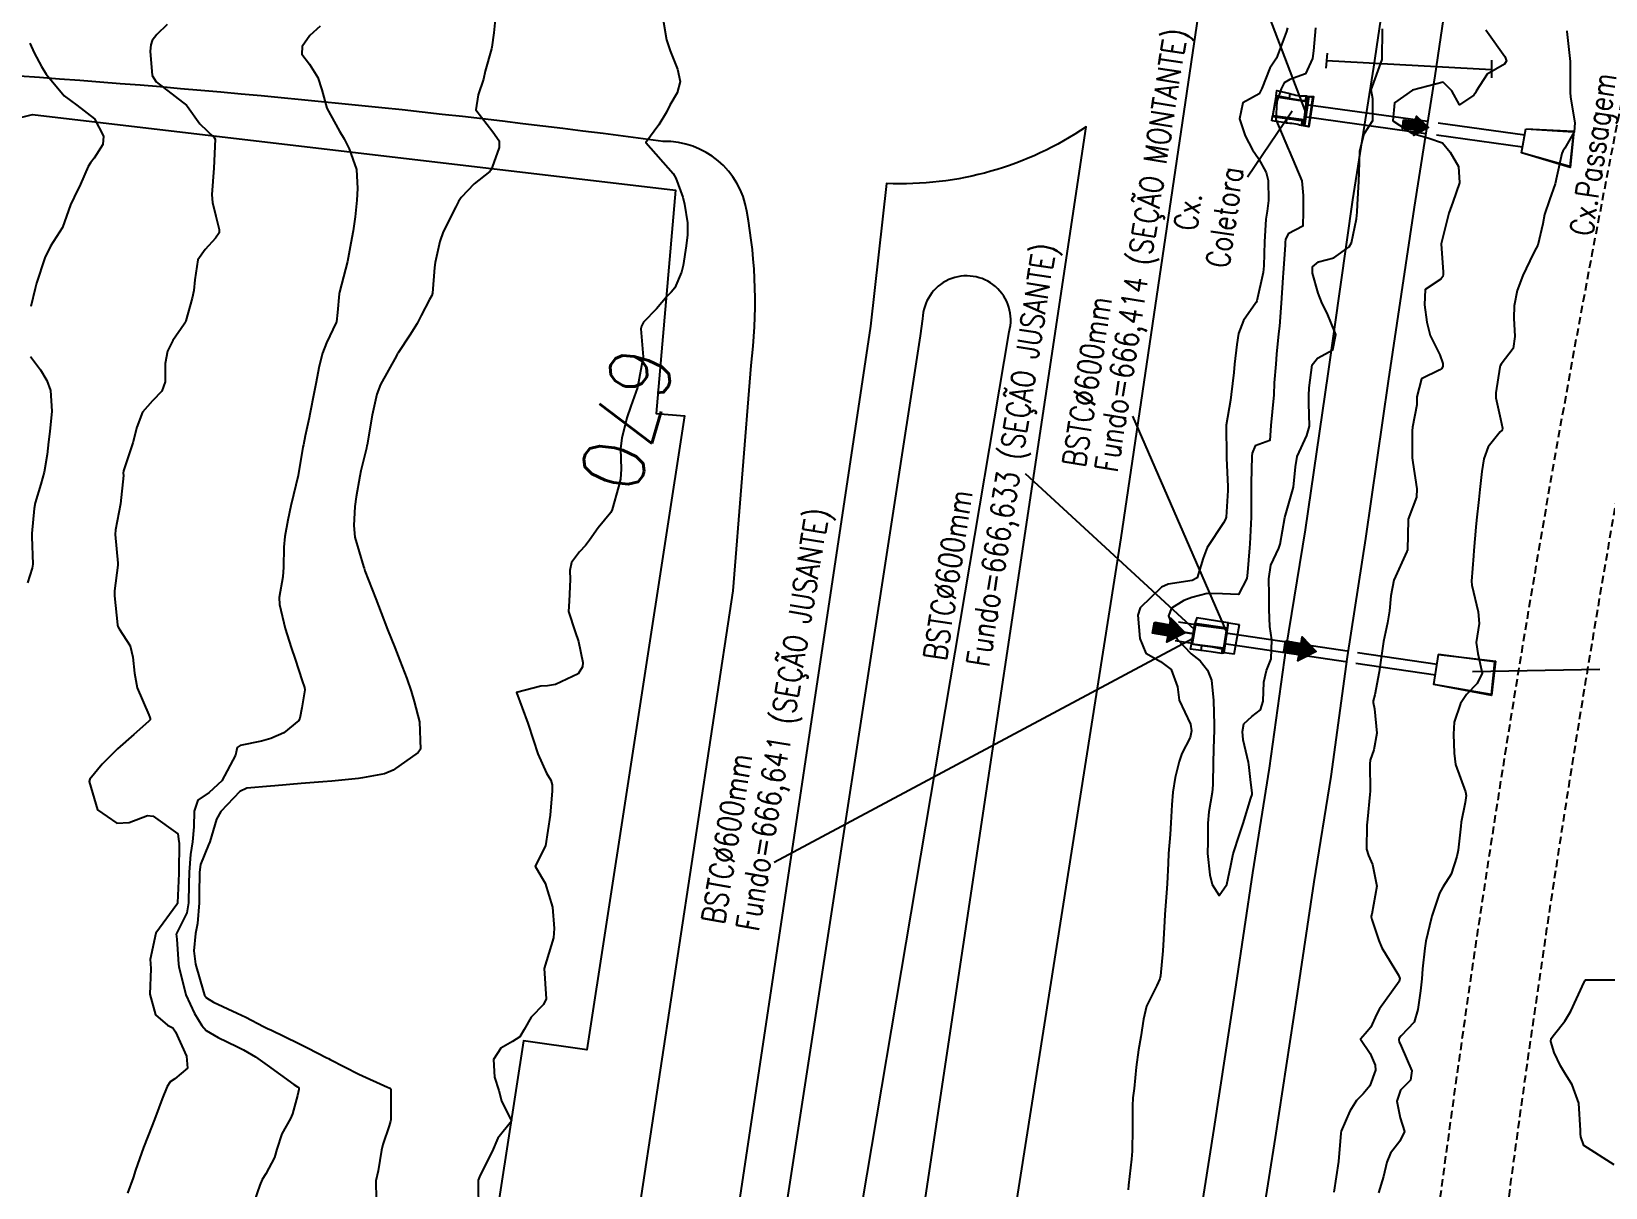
# Model space of a CAD drawing. Header units: metres. Extents: x 292545 to 299085, y 7450245 to 7463078.
# Drawn here: x 296089.7 to 296192.4, y 7457251.9 to 7457327.4 of the extents above; entities that cross this region are included whole.
import ezdxf
from ezdxf.enums import TextEntityAlignment as Align

# ---------------------------------------------------------------- set-up
doc = ezdxf.new("R2010")
doc.units = ezdxf.units.M
for name, pattern in [('CONTINUO', [0]), ('DASHED', [0.75, 0.5, -0.25]), ('TRACEJADO', [8.7, 8, -0.7])]:
    doc.linetypes.add(name, pattern=pattern)
for name, color, linetype in [('Area Verde e Lazer', 94, 'Continuous'), ('BUEIRO', 151, 'Continuous'), ('CAIXA', 45, 'Continuous'), ('Cotas', 45, 'Continuous'), ('Curvas de Nivel 1m', 11, 'Continuous'), ('Curvas de Nivel 5m', 15, 'Continuous'), ('Edificações', 30, 'Continuous'), ('Linha Férrea', 20, 'Continuous'), ('Pórtico', 62, 'Continuous'), ('TEXTO', 45, 'Continuous'), ('TUBO', 45, 'Continuous'), ('Vias Primárias', 230, 'Continuous'), ('Vias Secundárias', 230, 'DASHED')]:
    doc.layers.add(name, color=color, linetype=linetype)
doc.styles.add('ROMANS', font='romans', dxfattribs={"height": 0.2})
doc.styles.add('SIMPLEX', font='simplex', dxfattribs={"height": 0.2})
doc.styles.add('Style-STANDARD', font='STANDARD.shx')

msp = doc.modelspace()

# ---------------------------------------------------------------- hatches: boundary and pattern name
at = {"layer": 'TEXTO'}
for points in [[(296179.21, 7457321.62), (296180.02, 7457321.52), (296180.06, 7457321.86), (296180.84, 7457321.11), (296179.89, 7457320.59), (296179.94, 7457320.93), (296179.14, 7457321.04)], [(296162.96, 7457288.82), (296163.96, 7457288.65), (296164.03, 7457289.08), (296164.96, 7457288.11), (296163.76, 7457287.5), (296163.84, 7457287.92), (296162.83, 7457288.09)], [(296171.51, 7457287.6), (296172.52, 7457287.43), (296172.59, 7457287.85), (296173.52, 7457286.89), (296172.32, 7457286.28), (296172.39, 7457286.7), (296171.39, 7457286.87)]]:
    msp.add_hatch(color=256, dxfattribs=at).paths.add_polyline_path(points)

# ---------------------------------------------------------------- linework, layer by layer
at = {"layer": 'Area Verde e Lazer'}
msp.add_lwpolyline([(296143.88, 7457250.84), (296153.47, 7457307.78, 1.130345), (296147.82, 7457308.62), (296147.66, 7457307.5), (296138.68, 7457249.14), (296133.37, 7457214.76), (296131.11, 7457198.58, 1.178567), (296136.57, 7457198.91)], format="xyb", close=True, dxfattribs=at)
at = {"layer": 'BUEIRO', "linetype": 'TRACEJADO', "flags": 128}
for points in [[(296172.74, 7457321.83), (296186.98, 7457319.85)], [(296172.85, 7457322.62), (296187.13, 7457320.63)]]:
    msp.add_lwpolyline(points, dxfattribs=at)
at = {"layer": 'BUEIRO', "linetype": 'CONTINUO'}
for points in [[(296167.74, 7457288.78, 667.51), (296165.72, 7457289.09, 667.59), (296165.58, 7457288.72, 667.53)], [(296168.16, 7457286.72, 667.7), (296167.51, 7457286.82, 667.73), (296167.78, 7457288.76, 667.74), (296168.51, 7457288.67, 667.72)], [(296167.78, 7457288.76, 667.74), (296167.74, 7457288.78, 667.51), (296167.69, 7457288.43, 667.51)], [(296165.58, 7457288.72, 667.53), (296165.64, 7457288.65, 666.51), (296165.41, 7457287.41, 666.48), (296165.37, 7457287.38, 667.53)], [(296165.37, 7457287.38, 667.53), (296165.58, 7457288.72, 667.53)], [(296167.69, 7457288.43, 667.51), (296165.58, 7457288.72, 667.53)], [(296165.64, 7457288.65, 666.51), (296167.65, 7457288.37, 666.45)], [(296167.69, 7457288.43, 667.51), (296167.65, 7457288.37, 666.45), (296167.46, 7457287.13, 666.43), (296167.49, 7457287.04, 667.52)], [(296168.16, 7457286.72, 667.7), (296168.51, 7457288.67, 667.72)], [(296166.01, 7457286.96, 667.53), (296165.31, 7457287.05, 667.52), (296165.37, 7457287.38, 667.53)], [(296166.05, 7457287.27, 667.54), (296165.37, 7457287.38, 667.53)], [(296165.41, 7457287.41, 666.48), (296167.46, 7457287.13, 666.43)], [(296167.35, 7457286.77, 667.51), (296166.65, 7457286.87, 667.16), (296166.01, 7457286.96, 667.53), (296166.05, 7457287.27, 667.54)], [(296167.35, 7457286.77, 667.51), (296167.4, 7457287.06, 667.52), (296166.74, 7457287.18, 667.14), (296166.05, 7457287.27, 667.54)], [(296167.45, 7457286.78, 667.52), (296167.35, 7457286.77, 667.51)], [(296167.49, 7457287.04, 667.52), (296167.4, 7457287.06, 667.52)], [(296167.51, 7457286.82, 667.73), (296167.45, 7457286.78, 667.52), (296167.49, 7457287.04, 667.52)]]:
    msp.add_polyline3d(points, dxfattribs=at)
at = {"layer": 'CAIXA', "linetype": 'TRACEJADO', "flags": 128}
for points in [[(296167.61, 7457288.11), (296181.4, 7457286.07)], [(296167.5, 7457287.42), (296181.29, 7457285.38)]]:
    msp.add_lwpolyline(points, dxfattribs=at)
at = {"layer": 'CAIXA', "linetype": 'CONTINUO'}
for points in [[(296170.9, 7457323.17, 667.55), (296170.66, 7457321.83, 667.49)], [(296170.66, 7457321.83, 667.49), (296170.67, 7457321.88, 666.34), (296170.89, 7457323.12, 666.33)], [(296170.9, 7457323.17, 667.55), (296170.89, 7457323.12, 666.33), (296172.88, 7457322.81, 666.27)], [(296172.75, 7457321.24, 667.83), (296172.69, 7457321.22, 667.51), (296172.72, 7457321.56, 667.5), (296172.73, 7457321.62, 666.26), (296172.88, 7457322.81, 666.27), (296172.91, 7457322.89, 667.49), (296172.98, 7457323.13, 667.5), (296173.03, 7457323.11, 667.79)], [(296172.91, 7457322.89, 667.49), (296172.81, 7457322.87, 667.49), (296172.87, 7457323.17, 667.5), (296172.98, 7457323.13, 667.5)], [(296172.98, 7457323.13, 667.5), (296173.33, 7457323.14, 667.47), (296173.29, 7457323.07, 667.78)], [(296173.33, 7457323.14, 667.47), (296173.04, 7457321.15, 667.4)], [(296172.73, 7457321.62, 666.26), (296170.67, 7457321.88, 666.34)], [(296172.69, 7457321.22, 667.51), (296172.55, 7457321.24, 667.5), (296172.61, 7457321.58, 667.5), (296172.72, 7457321.56, 667.5)], [(296173.02, 7457321.21, 667.83), (296173.04, 7457321.15, 667.4), (296172.69, 7457321.22, 667.51)], [(296187.2, 7457321.02, 667.23), (296190.33, 7457320.88, 666.51)], [(296190.31, 7457320.83, 667.34), (296190.33, 7457320.88, 666.51), (296190.08, 7457318.49, 666.34), (296190.07, 7457318.56, 667.29)], [(296190.08, 7457318.49, 666.34), (296186.91, 7457319.46, 667.26)], [(296184.98, 7457284.02, 667.18), (296181.2, 7457284.74, 667.24), (296181.49, 7457286.7, 667.23), (296185.24, 7457286.27, 667.16)], [(296185.16, 7457286.22, 666.37), (296181.49, 7457286.7, 667.23)], [(296185.24, 7457286.27, 667.16), (296185.16, 7457286.22, 666.37), (296184.93, 7457284.1, 666.34), (296184.98, 7457284.02, 667.18)], [(296184.98, 7457284.02, 667.18), (296185.24, 7457286.27, 667.16)], [(296184.93, 7457284.1, 666.34), (296181.2, 7457284.74, 667.24)]]:
    msp.add_polyline3d(points, dxfattribs=at)
for points in [[(296170.9, 7457323.17, 667.55), (296170.94, 7457323.53, 667.58), (296171.79, 7457323.34, 667.48), (296171.75, 7457323.03, 667.49)], [(296173.03, 7457323.11, 667.79), (296172.75, 7457321.24, 667.83), (296173.02, 7457321.21, 667.83), (296173.29, 7457323.07, 667.78)], [(296170.61, 7457321.54, 667.49), (296170.66, 7457321.83, 667.49), (296171.6, 7457321.71, 667.49), (296171.54, 7457321.41, 667.49)], [(296187.2, 7457321.02, 667.23), (296190.31, 7457320.83, 667.34), (296190.07, 7457318.56, 667.29), (296186.91, 7457319.46, 667.26)]]:
    msp.add_polyline3d(points, close=True, dxfattribs=at)
for centre, radius, start, end in [((296173.48, 7457330.9), 8.06, 257.567, 265.2185), ((296172.76, 7457326.08), 2.91, 250.513, 272.2143), ((296177.27, 7457360.32), 39.03, 261.642, 263.1371), ((296171.26, 7457316.45), 4.96, 74.8672, 86.7682)]:
    msp.add_arc(centre, radius, start, end, dxfattribs=at)
at = {"layer": 'Curvas de Nivel 1m', "flags": 128}
for points, elevation in [([(296098.51, 7457327.83), (296097.83, 7457327.18), (296097.54, 7457326.79), (296097.44, 7457326.51), (296097.39, 7457326.09), (296097.54, 7457324.51), (296097.8, 7457324.09), (296099.5, 7457322.77), (296099.77, 7457322.56), (296099.84, 7457322.49), (296100.65, 7457321.36), (296101.58, 7457320.46), (296101.64, 7457320.35), (296101.55, 7457318.46), (296101.43, 7457316.74), (296101.44, 7457316.46), (296101.46, 7457316.22), (296101.69, 7457315.33), (296101.91, 7457314.46), (296101.9, 7457314.23), (296101.67, 7457313.88), (296100.98, 7457313.15), (296100.51, 7457312.48), (296100.32, 7457311.16), (296100.26, 7457310.48), (296100.14, 7457309.97), (296099.73, 7457308.49), (296099.7, 7457308.4), (296099.61, 7457308.27), (296098.89, 7457307.2), (296098.53, 7457306.5), (296098.38, 7457305.7), (296098.37, 7457304.5), (296098.17, 7457303.89), (296097.55, 7457303.27), (296096.91, 7457302.52), (296096.52, 7457301.54), (296096.27, 7457300.53), (296095.66, 7457298.7), (296095.63, 7457298.54), (296095.65, 7457298.38), (296095.46, 7457296.54), (296095.14, 7457294.85), (296095.12, 7457294.54), (296095.29, 7457292.67), (296095.3, 7457292.54), (296095.07, 7457290.87), (296095.07, 7457290.54), (296095.27, 7457288.65), (296095.29, 7457288.54), (296095.37, 7457288.38), (296096.1, 7457287.27), (296096.27, 7457286.53), (296096.38, 7457285.48), (296096.56, 7457284.53), (296097.31, 7457282.77), (296097.37, 7457282.59), (296097.39, 7457282.52), (296097.39, 7457282.43), (296097.3, 7457282.32), (296096.34, 7457281.48), (296095.27, 7457280.54), (296094.26, 7457279.55), (296093.47, 7457278.56), (296093.41, 7457278.4), (296093.96, 7457276.55), (296095.22, 7457275.68), (296096.02, 7457275.73), (296097.23, 7457276.19), (296097.59, 7457276.15), (296099.21, 7457274.99), (296099.28, 7457274.49), (296099.29, 7457274.41), (296099.27, 7457272.49), (296099.27, 7457272.4), (296099.19, 7457270.49), (296099.19, 7457270.45), (296099.15, 7457270.39), (296097.76, 7457268.51), (296097.39, 7457266.79), (296097.42, 7457266.52), (296097.44, 7457266.18), (296097.38, 7457264.52), (296097.74, 7457263.18), (296098.54, 7457262.5), (296098.88, 7457262.32), (296099.06, 7457262.07), (296099.78, 7457260.48), (296099.83, 7457259.69), (296099.02, 7457259), (296098.71, 7457258.8), (296098.5, 7457258.5), (296098.19, 7457257.69), (296097.75, 7457256.51), (296097.54, 7457255.96), (296096.96, 7457254.52), (296096.45, 7457253.03), (296096.28, 7457252.53), (296095.92, 7457251.54)], 673), ([(296119.93, 7457328.16), (296119.83, 7457327.3), (296119.71, 7457326.36), (296119.68, 7457326.25), (296119.27, 7457324.8), (296119.15, 7457324.26), (296118.8, 7457323.25), (296118.66, 7457322.26), (296119.76, 7457320.82), (296120.18, 7457320.25), (296120.19, 7457319.8), (296119.73, 7457318.53), (296119.64, 7457318.33), (296119.57, 7457318.25), (296118.55, 7457317.43), (296117.71, 7457316.54), (296117.53, 7457316.27), (296117.36, 7457315.93), (296116.53, 7457314.29), (296116.3, 7457313.67), (296116.01, 7457312.3), (296115.97, 7457311.98), (296115.82, 7457310.3), (296115.78, 7457310.15), (296115.63, 7457309.88), (296115.08, 7457308.84), (296114.82, 7457308.31), (296114.36, 7457307.55), (296113.58, 7457306.4), (296113.55, 7457306.35), (296113.53, 7457306.32), (296113.47, 7457306.21), (296112.43, 7457304.34), (296112.19, 7457303.71), (296111.89, 7457302.34), (296111.56, 7457300.4), (296111.55, 7457300.35), (296111.51, 7457300.17), (296111.16, 7457298.69), (296111.09, 7457298.35), (296110.84, 7457296.99), (296110.76, 7457296.36), (296110.69, 7457295.12), (296110.76, 7457294.36), (296111.33, 7457292.45), (296111.36, 7457292.35), (296111.42, 7457292.17), (296112.12, 7457290.34), (296112.47, 7457289.42), (296112.89, 7457288.33), (296113.36, 7457287.16), (296113.69, 7457286.32), (296114.15, 7457285.14), (296114.43, 7457284.31), (296114.64, 7457283.64), (296114.97, 7457282.3), (296115.05, 7457280.52), (296114.9, 7457280.31), (296113.26, 7457279.15), (296112.69, 7457278.91), (296111.26, 7457278.64), (296111, 7457278.61), (296109.25, 7457278.43), (296108.67, 7457278.38), (296107.25, 7457278.27), (296105.53, 7457278.13), (296105.25, 7457278.11), (296103.71, 7457277.98), (296103.25, 7457277.76), (296102.01, 7457276.46), (296101.74, 7457275.95), (296101.29, 7457274.47), (296101.2, 7457274.28), (296100.68, 7457272.99), (296100.61, 7457272.48), (296100.6, 7457271.03), (296100.6, 7457270.48), (296100.49, 7457269.13), (296100.36, 7457268.48), (296100.24, 7457267.36), (296100.36, 7457266.48), (296100.88, 7457264.68), (296100.95, 7457264.47), (296101.08, 7457264.29), (296101.54, 7457264.01), (296103.07, 7457263.29), (296103.65, 7457263.02), (296104.79, 7457262.42), (296104.97, 7457262.33), (296105.06, 7457262.29), (296105.31, 7457262.17), (296107.05, 7457261.33), (296107.68, 7457261.02), (296108.94, 7457260.37), (296109.04, 7457260.32), (296109.15, 7457260.26), (296111.03, 7457259.3), (296112.89, 7457258.45), (296113.01, 7457258.4), (296113.07, 7457258.38), (296113.11, 7457258.33), (296113.11, 7457256.44), (296113.1, 7457256.33), (296113.09, 7457256.23), (296112.99, 7457255.92), (296112.59, 7457254.71), (296112.51, 7457254.33), (296112.29, 7457253), (296112.14, 7457252.34), (296112.16, 7457251.11)], 671), ([(296108.5, 7457327.72), (296107.83, 7457327.12), (296107.32, 7457326.4), (296107.31, 7457325.89), (296107.81, 7457325.25), (296108.34, 7457324.38), (296108.6, 7457323.58), (296108.94, 7457322.38), (296109.76, 7457320.88), (296110.07, 7457320.37), (296110.4, 7457319.71), (296110.86, 7457318.36), (296110.93, 7457317.14), (296110.88, 7457316.36), (296110.78, 7457315.27), (296110.64, 7457314.36), (296110.49, 7457313.55), (296110.27, 7457312.36), (296110.16, 7457311.86), (296109.76, 7457310.37), (296109.74, 7457310.26), (296109.62, 7457309.04), (296109.56, 7457308.42), (296109.55, 7457308.37), (296108.91, 7457307.06), (296108.65, 7457306.38), (296108.44, 7457305.52), (296108.21, 7457304.38), (296108.1, 7457303.84), (296107.82, 7457302.39), (296107.77, 7457302.15), (296107.52, 7457300.98), (296107.4, 7457300.39), (296107.37, 7457300.25), (296107.05, 7457298.4), (296106.75, 7457297.13), (296106.58, 7457296.41), (296106.39, 7457295.47), (296106.2, 7457294.41), (296106.13, 7457293.72), (296106.11, 7457292.41), (296106.05, 7457291.78), (296105.83, 7457290.42), (296105.84, 7457289.96), (296106.21, 7457288.41), (296106.6, 7457287.16), (296106.86, 7457286.4), (296107.33, 7457284.99), (296107.48, 7457284.55), (296107.5, 7457284.4), (296107.31, 7457283.22), (296107.17, 7457282.54), (296107.1, 7457282.4), (296106.12, 7457281.58), (296105.28, 7457281.22), (296104.67, 7457281.04), (296103.28, 7457280.77), (296103.08, 7457280.64), (296103.04, 7457280.44), (296102.97, 7457280.14), (296102.07, 7457278.46), (296101.25, 7457277.69), (296100.52, 7457277.19), (296100.28, 7457276.48), (296100.25, 7457275.45), (296100.16, 7457274.48), (296100.03, 7457273.64), (296099.94, 7457272.48), (296099.93, 7457271.72), (296099.9, 7457270.48), (296099.79, 7457269.84), (296099.13, 7457268.54), (296099.11, 7457268.49), (296099.1, 7457268.46), (296099.13, 7457268.11), (296099.25, 7457266.49), (296099.27, 7457266.33), (296099.73, 7457264.48), (296100.29, 7457263.26), (296100.77, 7457262.47), (296101.06, 7457262.15), (296101.83, 7457261.69), (296103.05, 7457261.1), (296103.49, 7457260.88), (296104.28, 7457260.43), (296105.04, 7457259.89), (296106.78, 7457258.63), (296107.01, 7457258.48), (296107.1, 7457258.4), (296107.11, 7457258.3), (296107.01, 7457257.9), (296106.69, 7457256.71), (296106.55, 7457256.4), (296105.99, 7457255.4), (296105.67, 7457254.41), (296105.52, 7457253.85), (296104.95, 7457252.79), (296104.72, 7457252.42), (296104.56, 7457252.05), (296104, 7457250.43)], 672), ([(296171.64, 7457327.63), (296171.58, 7457327.37), (296170.91, 7457325.64), (296170.48, 7457324.98), (296169.96, 7457323.66), (296169.79, 7457323.31), (296168.73, 7457322.73), (296168.51, 7457321.67), (296168.87, 7457320.56), (296169.35, 7457319.66), (296169.74, 7457319.08), (296170.24, 7457318.17), (296170.38, 7457317.65), (296170.4, 7457316.34), (296170.3, 7457315.65), (296170.23, 7457315.12), (296170.14, 7457313.65), (296170.09, 7457312.09), (296170.04, 7457311.65), (296169.63, 7457309.8), (296169.6, 7457309.69), (296169.58, 7457309.66), (296168.77, 7457308.52), (296168.45, 7457307.67), (296168.33, 7457306.94), (296168.18, 7457305.67), (296168.13, 7457305.12), (296167.97, 7457303.68), (296167.91, 7457303.31), (296167.63, 7457301.68), (296167.63, 7457301.58), (296167.66, 7457299.68), (296167.66, 7457299.53), (296167.75, 7457297.68), (296167.75, 7457297.41), (296167.63, 7457295.68), (296167.6, 7457295.54), (296167.46, 7457295.3), (296166.4, 7457293.7), (296166.14, 7457292.99), (296165.75, 7457291.7), (296165.41, 7457291.53), (296163.84, 7457291.29), (296163.41, 7457291.11), (296162.02, 7457289.75), (296161.86, 7457289.28), (296162.01, 7457287.75), (296162.39, 7457286.78), (296163.35, 7457286.24), (296164.04, 7457285.72), (296164.45, 7457284.6), (296164.57, 7457283.72), (296165.3, 7457282.15), (296165.37, 7457281.71), (296165.29, 7457281.28), (296164.75, 7457280.24), (296164.57, 7457279.72), (296164.31, 7457278.67), (296164.16, 7457277.72), (296164.08, 7457276.88), (296164.03, 7457275.72), (296163.98, 7457274.96), (296163.86, 7457273.72), (296163.84, 7457273.07), (296163.79, 7457271.72), (296163.74, 7457271.15), (296163.63, 7457269.73), (296163.6, 7457269.28), (296163.53, 7457267.73), (296163.5, 7457267.36), (296163.35, 7457265.73), (296163.31, 7457265.52), (296163.1, 7457265.08), (296162.43, 7457263.74), (296162.23, 7457262.9), (296162.07, 7457261.74), (296161.91, 7457260.89), (296161.76, 7457259.75), (296161.63, 7457258.36), (296161.55, 7457257.75), (296161.52, 7457257.23), (296161.52, 7457255.75), (296161.49, 7457254.27), (296161.45, 7457253.75), (296161.25, 7457252.06), (296161.23, 7457251.76)], 669), ([(296173.47, 7457327.61), (296173.33, 7457326.11), (296173.28, 7457325.62), (296172.81, 7457324.62), (296171.8, 7457324.24), (296171.41, 7457324.03), (296171.22, 7457323.64), (296170.95, 7457322.8), (296170.88, 7457321.64), (296171.7, 7457319.67), (296171.72, 7457319.63), (296171.74, 7457319.59), (296172.57, 7457317.62), (296172.67, 7457316.67), (296172.65, 7457315.62), (296172.63, 7457314.68), (296171.68, 7457314.18), (296171.5, 7457313.8), (296171.49, 7457313.63), (296171.48, 7457313.44), (296171.36, 7457311.63), (296171.33, 7457311.31), (296171.22, 7457309.64), (296171.11, 7457308.14), (296171.05, 7457307.65), (296170.93, 7457306.31), (296170.88, 7457305.65), (296170.77, 7457304.44), (296170.74, 7457303.65), (296170.64, 7457302.55), (296170.56, 7457301.65), (296170.49, 7457300.68), (296169.52, 7457300.32), (296169.33, 7457299.85), (296169.31, 7457299.66), (296169.27, 7457297.88), (296169.27, 7457297.66), (296169.27, 7457295.85), (296169.27, 7457295.66), (296169.18, 7457293.92), (296169.16, 7457293.66), (296169.03, 7457292.06), (296168.99, 7457291.66), (296168.44, 7457290.63), (296167.4, 7457290.66), (296166.39, 7457290.69), (296165.4, 7457290.42), (296164.88, 7457290.23), (296164.07, 7457289.72), (296163.88, 7457289.23), (296164.42, 7457287.72), (296165.35, 7457286.74), (296165.93, 7457286.28), (296166.42, 7457285.69), (296166.67, 7457285.02), (296166.8, 7457283.69), (296166.86, 7457282.12), (296166.86, 7457281.69), (296166.84, 7457281.24), (296166.78, 7457279.69), (296166.76, 7457278.19), (296166.72, 7457277.7), (296166.51, 7457276.42), (296166.44, 7457275.7), (296166.43, 7457274.48), (296166.42, 7457273.7), (296166.57, 7457272.31), (296166.72, 7457271.69), (296167.17, 7457270.96), (296167.67, 7457271.68), (296167.94, 7457272.93), (296168.09, 7457273.68), (296168.51, 7457274.96), (296168.75, 7457275.67), (296169.24, 7457277.33), (296169.33, 7457277.57), (296169.34, 7457277.66), (296169.25, 7457278.34), (296169.12, 7457279.51), (296169.09, 7457279.66), (296168.75, 7457281.13), (296168.69, 7457281.67), (296168.79, 7457282.17), (296169.31, 7457282.65), (296169.88, 7457283.09), (296170.05, 7457283.65), (296170.09, 7457284.9), (296170.27, 7457285.65), (296170.57, 7457286.43), (296170.62, 7457287.65), (296170.49, 7457288.53), (296170.45, 7457289.65), (296170.45, 7457290.6), (296170.41, 7457291.65), (296170.55, 7457292.53), (296171.07, 7457293.64), (296171.17, 7457293.91), (296171.46, 7457295.64), (296172.02, 7457297.63), (296172.17, 7457298.96), (296172.27, 7457299.63), (296172.91, 7457301), (296173.07, 7457301.62), (296173.04, 7457303.11), (296173.03, 7457303.62), (296173.06, 7457304.12), (296173.24, 7457305.62), (296173.59, 7457306.06), (296174.59, 7457306.6), (296174.79, 7457307.6), (296174.23, 7457308.99), (296173.91, 7457309.61), (296173.63, 7457310.29), (296173.26, 7457311.61), (296173.26, 7457312.01), (296173.66, 7457312.34), (296174.66, 7457312.6), (296175.67, 7457313.31), (296175.82, 7457313.59), (296176.14, 7457315.14), (296176.18, 7457315.58), (296176.21, 7457316.08), (296176.29, 7457317.58), (296176.31, 7457318.16), (296176.35, 7457319.58), (296176.65, 7457320.69), (296177.2, 7457321.57), (296177.2, 7457322.99), (296177.09, 7457323.57), (296177.81, 7457325.56), (296177.84, 7457327.56)], 668), ([(296184.59, 7457327.48), (296185.82, 7457325.74), (296185.93, 7457325.47), (296185.81, 7457325.25), (296184.68, 7457324.6), (296183.95, 7457323.49), (296183.9, 7457323.38), (296183.79, 7457323.23), (296182.87, 7457322.59), (296182.37, 7457323.5), (296181.8, 7457324.08), (296179.79, 7457323.54), (296178.62, 7457322.72), (296178.52, 7457321.55), (296179.76, 7457320.74), (296180.87, 7457320.42), (296181.75, 7457320.11), (296182.25, 7457319.51), (296182.8, 7457318.57), (296182.87, 7457317.5), (296182.43, 7457316.23), (296182.17, 7457315.51), (296181.67, 7457313.52), (296181.8, 7457311.67), (296181.8, 7457311.52), (296181.78, 7457311.39), (296181.65, 7457311.21), (296180.63, 7457310.54), (296180.58, 7457309.53), (296180.74, 7457308.4), (296180.95, 7457307.53), (296181.59, 7457306.26), (296181.78, 7457305.71), (296181.77, 7457305.52), (296181.72, 7457305.38), (296181.58, 7457305.29), (296180.39, 7457304.71), (296180.09, 7457303.53), (296180.08, 7457303), (296179.79, 7457301.54), (296179.77, 7457301.3), (296179.78, 7457299.54), (296179.81, 7457299.23), (296180.08, 7457297.53), (296180.05, 7457296.97), (296179.52, 7457295.54), (296179.51, 7457295.49), (296179.48, 7457293.54), (296179.47, 7457293.5), (296179.43, 7457293.43), (296178.58, 7457291.55), (296178.38, 7457290.54), (296178.3, 7457289.56), (296178.16, 7457288.78), (296177.9, 7457287.56), (296177.66, 7457285.88), (296177.62, 7457285.57), (296177.33, 7457284.06), (296177.22, 7457283.67), (296177.22, 7457283.57), (296177.32, 7457283.16), (296177.46, 7457281.57), (296177.28, 7457280.47), (296177.04, 7457279.81), (296177.01, 7457279.57), (296177.03, 7457277.79), (296177.02, 7457277.57), (296176.85, 7457275.95), (296176.81, 7457275.57), (296176.79, 7457273.99), (296176.92, 7457273.57), (296177.19, 7457273), (296177.47, 7457271.57), (296177.15, 7457269.75), (296177.1, 7457269.62), (296177.1, 7457269.57), (296177.15, 7457269.41), (296177.6, 7457268.02), (296177.8, 7457267.56), (296178.88, 7457265.77), (296178.96, 7457265.54), (296178.92, 7457265.36), (296177.64, 7457263.56), (296177.44, 7457263.2), (296177.07, 7457262.38), (296176.7, 7457261.93), (296176.4, 7457261.58), (296177.04, 7457260.66), (296177.36, 7457259.88), (296177.38, 7457259.56), (296177.02, 7457258.55), (296176.57, 7457258.02), (296176.14, 7457257.58), (296175.71, 7457256.88), (296175.15, 7457255.59), (296175.12, 7457255.45), (296174.96, 7457253.59), (296174.67, 7457251.59)], 668), ([(296189.87, 7457327.42), (296189.88, 7457327.38), (296190.08, 7457325.42), (296190.09, 7457325.13), (296190.08, 7457323.42), (296190.12, 7457323.09), (296190.4, 7457321.41), (296190.34, 7457320.83), (296189.75, 7457319.77), (296189.6, 7457319.57), (296189.55, 7457319.42), (296189.22, 7457317.94), (296189.11, 7457317.43), (296188.75, 7457316.39), (296188.41, 7457315.43), (296188.3, 7457314.83), (296187.97, 7457313.44), (296187.88, 7457313.23), (296187.67, 7457312.87), (296187.01, 7457311.45), (296186.64, 7457310.46), (296186.43, 7457309.46), (296186.41, 7457308.67), (296186.47, 7457307.46), (296186.37, 7457306.69), (296185.58, 7457305.67), (296185.51, 7457305.55), (296185.49, 7457305.47), (296185.24, 7457303.79), (296185.24, 7457303.47), (296185.54, 7457302.08), (296185.68, 7457301.47), (296185.65, 7457301.35), (296185.53, 7457301.25), (296184.73, 7457300.27), (296184.46, 7457299.48), (296184.33, 7457298.65), (296184.19, 7457297.48), (296184.13, 7457296.83), (296183.98, 7457295.48), (296183.93, 7457295.01), (296183.8, 7457293.49), (296183.77, 7457293.15), (296183.64, 7457291.49), (296183.67, 7457291.23), (296184.09, 7457289.48), (296184.15, 7457288.72), (296183.95, 7457287.48), (296184.07, 7457286.76), (296184.34, 7457285.48), (296184.01, 7457284.81), (296183.33, 7457284.1), (296182.94, 7457283.5), (296182.52, 7457282.29), (296182.48, 7457281.51), (296182.52, 7457280.27), (296182.61, 7457279.51), (296183.25, 7457277.74), (296183.29, 7457277.5), (296183.24, 7457277.03), (296182.98, 7457275.75), (296182.95, 7457275.5), (296182.78, 7457273.93), (296182.7, 7457273.51), (296182.32, 7457272.37), (296181.78, 7457271.51), (296181.56, 7457271.13), (296181.16, 7457269.94), (296181.06, 7457269.61), (296181.04, 7457269.52), (296180.67, 7457267.99), (296180.6, 7457267.53), (296180.46, 7457266.18), (296180.41, 7457265.53), (296180.31, 7457264.74), (296180.14, 7457263.53), (296179.9, 7457262.7), (296179.06, 7457261.8), (296178.93, 7457261.66), (296178.9, 7457261.54), (296178.92, 7457261.41), (296179.05, 7457261.13), (296179.76, 7457259.53), (296179.66, 7457258.9), (296179.02, 7457258.25), (296178.77, 7457257.54), (296179, 7457256.44), (296179.28, 7457255.55), (296178.98, 7457254.93), (296178.37, 7457254.15), (296178.13, 7457253.56), (296177.91, 7457252.61), (296177.58, 7457251.56)], 667), ([(296089.54, 7457326.61), (296089.82, 7457325.98), (296090.3, 7457325.09), (296090.61, 7457324.6), (296091.78, 7457323.19), (296092.61, 7457322.57), (296093.76, 7457321.67), (296094.35, 7457320.55), (296094.3, 7457320), (296093.74, 7457319.1), (296093.5, 7457318.8), (296093.36, 7457318.56), (296092.86, 7457317.42), (296092.43, 7457316.57), (296092.21, 7457316.06), (296091.68, 7457314.58), (296090.9, 7457313.36), (296090.52, 7457312.6), (296089.99, 7457310.95), (296089.9, 7457310.61), (296089.62, 7457309.42)], 674), ([(296089.58, 7457306.17), (296090.25, 7457305.28), (296090.66, 7457304.59), (296090.9, 7457303.93), (296090.99, 7457302.59), (296090.86, 7457301.26), (296090.77, 7457300.59), (296090.67, 7457299.76), (296090.48, 7457298.6), (296090.26, 7457297.82), (296089.9, 7457296.61), (296089.83, 7457296.24), (296089.67, 7457294.61), (296089.67, 7457294.38), (296089.74, 7457292.61), (296089.7, 7457292.33), (296089.4, 7457291.38)], 674), ([(296192.96, 7457253.38), (296190.98, 7457254.65), (296190.78, 7457255.2), (296190.76, 7457255.4), (296190.77, 7457255.62), (296190.66, 7457257.41), (296190.21, 7457258.6), (296189.72, 7457259.42), (296189.46, 7457259.84), (296189.05, 7457260.71), (296188.82, 7457261.43), (296188.85, 7457261.64), (296189.06, 7457261.92), (296189.73, 7457262.76), (296190.13, 7457263.41), (296191.01, 7457265.31), (296191.05, 7457265.4), (296191.1, 7457265.46), (296193.04, 7457265.45)], 667)]:
    msp.add_lwpolyline(points, dxfattribs=dict(at, elevation=elevation))
at = {"layer": 'Curvas de Nivel 5m', "elevation": 670, "flags": 128}
msp.add_lwpolyline([(296130.88, 7457328.12), (296131.11, 7457326.84), (296131.34, 7457326.11), (296131.81, 7457324.93), (296131.99, 7457324.11), (296131.79, 7457323.38), (296131.33, 7457322.56), (296131.1, 7457322.12), (296130.6, 7457321.29), (296129.75, 7457320.13), (296131.53, 7457318.11), (296131.72, 7457317.81), (296132.17, 7457316.56), (296132.28, 7457316.1), (296132.48, 7457314.89), (296132.48, 7457314.1), (296132.39, 7457313.39), (296132.19, 7457312.1), (296132.08, 7457311.67), (296131.64, 7457310.64), (296131.4, 7457310.35), (296131.14, 7457310.11), (296130.46, 7457309.28), (296129.61, 7457308.4), (296129.51, 7457308.23), (296129.47, 7457308.13), (296129.43, 7457307.96), (296129.58, 7457306.13), (296129.21, 7457304.14), (296128.78, 7457302.91), (296128.52, 7457302.15), (296128.19, 7457300.82), (296128.11, 7457300.15), (296128.15, 7457298.8), (296128.11, 7457298.15), (296127.97, 7457297.66), (296127.56, 7457296.16), (296127.46, 7457295.97), (296126.65, 7457294.97), (296126.08, 7457294.17), (296125.81, 7457293.81), (296125.43, 7457293.41), (296124.91, 7457292.7), (296124.79, 7457292.19), (296124.81, 7457291.59), (296124.74, 7457290.19), (296124.71, 7457289.52), (296125.14, 7457288.18), (296125.36, 7457287.55), (296125.64, 7457286.18), (296125.61, 7457285.9), (296125.34, 7457285.43), (296123.86, 7457284.74), (296123.33, 7457284.66), (296122.91, 7457284.63), (296121.32, 7457284.23), (296122.05, 7457282.22), (296122.42, 7457281.09), (296122.7, 7457280.22), (296123.26, 7457278.96), (296123.55, 7457278.5), (296123.65, 7457278.2), (296123.65, 7457277.8), (296123.5, 7457276.21), (296123.2, 7457274.21), (296122.52, 7457272.88), (296122.92, 7457272.21), (296123.18, 7457271.78), (296123.66, 7457270.2), (296123.76, 7457268.82), (296123.72, 7457268.2), (296123.11, 7457266.21), (296123.24, 7457264.21), (296123.08, 7457263.86), (296122.26, 7457263.03), (296121.81, 7457262.22), (296121.54, 7457261.74), (296121.05, 7457261.44), (296120.29, 7457260.99), (296119.82, 7457260.25), (296119.88, 7457259.1), (296120.15, 7457258.24), (296120.33, 7457257.56), (296120.99, 7457256.23), (296120.09, 7457255.13), (296119.72, 7457254.25), (296118.95, 7457252.71), (296118.82, 7457252.39), (296118.8, 7457252.26), (296118.83, 7457250.36)], dxfattribs=at)
at = {"layer": 'Edificações'}
msp.add_lwpolyline([(296078.73, 7457319.18), (296089.71, 7457321.96), (296131.7, 7457317.01), (296130.43, 7457302.44), (296132.28, 7457302.29), (296125.91, 7457260.89), (296121.76, 7457261.47), (296115.36, 7457219.89), (296116.92, 7457219.65), (296112.97, 7457193.09), (296071.19, 7457198.11)], dxfattribs=at)
at = {"layer": 'Linha Férrea', "linetype": 'Continuous'}
for points in [[(296178.53, 7457333.75), (296177.25, 7457325.05), (296175.88, 7457316.39), (296174.26, 7457305.03), (296172.8, 7457294.84), (296171.52, 7457287.11), (296170.44, 7457279.29), (296169.35, 7457272.44), (296168.26, 7457265.13), (296166.83, 7457255.75), (296165.91, 7457249.95), (296164.22, 7457238.44), (296162.26, 7457225.29), (296160.84, 7457216.7), (296158.38, 7457200.14), (296156.01, 7457184.91), (296153.78, 7457170.41)], [(296157.65, 7457170.05), (296159.95, 7457184.33), (296162.23, 7457199.64), (296164.73, 7457216.09), (296166.38, 7457224.65), (296168.18, 7457237.8), (296170.03, 7457249.95), (296170.86, 7457255.16), (296172.29, 7457264.56), (296173.38, 7457271.86), (296174.48, 7457278.73), (296175.55, 7457286.54), (296176.76, 7457294.28), (296178.24, 7457304.55), (296179.92, 7457315.9), (296181.28, 7457324.48), (296182.57, 7457333.19)]]:
    msp.add_lwpolyline(points, dxfattribs=at)
at = {"layer": 'Pórtico'}
for points in [[(296174.22, 7457325.97), (296174.13, 7457324.99)], [(296174.18, 7457325.48), (296184.96, 7457324.91)], [(296184.95, 7457325.5), (296184.96, 7457324.36)]]:
    msp.add_lwpolyline(points, dxfattribs=at)
at = {"layer": 'TEXTO', "linetype": 'CONTINUO'}
msp.add_line((296171.94, 7457322.18), (296169.02, 7457317.86), dxfattribs=at)
at = {"layer": 'TEXTO', "linetype": 'CONTINUO', "flags": 128}
for points in [[(296179.38, 7457321.01), (296180.26, 7457321.67)], [(296180.18, 7457321.74), (296180.03, 7457321.63)], [(296180.11, 7457321.81), (296180.05, 7457321.77)], [(296179.14, 7457321.07), (296179.77, 7457321.55)], [(296179.16, 7457321.21), (296179.63, 7457321.57)], [(296179.18, 7457321.35), (296179.49, 7457321.59)], [(296179.19, 7457321.49), (296179.35, 7457321.61)], [(296179.24, 7457321.02), (296179.91, 7457321.53)], [(296179.52, 7457320.99), (296180.33, 7457321.6)], [(296179.66, 7457320.97), (296180.4, 7457321.53)], [(296179.81, 7457320.95), (296180.47, 7457321.46)], [(296179.9, 7457320.65), (296180.69, 7457321.25)], [(296179.92, 7457320.79), (296180.62, 7457321.32)], [(296179.94, 7457320.93), (296180.55, 7457321.39)], [(296180.25, 7457320.79), (296180.77, 7457321.18)], [(296163.44, 7457288.74), (296162.88, 7457288.34)], [(296163.3, 7457288.76), (296162.9, 7457288.48)], [(296163.16, 7457288.79), (296162.92, 7457288.62)], [(296163.02, 7457288.81), (296162.95, 7457288.76)], [(296163.14, 7457288.04), (296164.26, 7457288.84)], [(296163.28, 7457288.02), (296164.33, 7457288.76)], [(296164.19, 7457288.91), (296163.97, 7457288.76)], [(296164.12, 7457288.98), (296164, 7457288.89)], [(296164.05, 7457289.05), (296164.02, 7457289.03)], [(296162.85, 7457288.2), (296163.58, 7457288.72)], [(296162.87, 7457288.09), (296163.72, 7457288.69)], [(296163, 7457288.06), (296163.86, 7457288.67)], [(296163.42, 7457287.99), (296164.4, 7457288.69)], [(296163.56, 7457287.97), (296164.47, 7457288.62)], [(296163.7, 7457287.95), (296164.54, 7457288.55)], [(296163.77, 7457287.5), (296164.82, 7457288.26)], [(296163.79, 7457287.64), (296164.75, 7457288.33)], [(296163.81, 7457287.78), (296164.68, 7457288.4)], [(296163.83, 7457287.92), (296164.61, 7457288.47)], [(296164.37, 7457287.81), (296164.89, 7457288.18)], [(296172.68, 7457287.76), (296172.56, 7457287.67)], [(296172.61, 7457287.83), (296172.58, 7457287.81)], [(296171.41, 7457286.98), (296172.14, 7457287.49)], [(296171.42, 7457286.86), (296172.27, 7457287.47)], [(296172, 7457287.52), (296171.43, 7457287.12)], [(296171.86, 7457287.54), (296171.46, 7457287.26)], [(296171.72, 7457287.56), (296171.48, 7457287.4)], [(296171.58, 7457287.59), (296171.5, 7457287.54)], [(296171.56, 7457286.84), (296172.41, 7457287.45)], [(296171.7, 7457286.82), (296172.82, 7457287.61)], [(296171.84, 7457286.79), (296172.89, 7457287.54)], [(296171.98, 7457286.77), (296172.96, 7457287.47)], [(296172.12, 7457286.75), (296173.03, 7457287.4)], [(296172.26, 7457286.72), (296173.1, 7457287.32)], [(296172.33, 7457286.28), (296173.38, 7457287.03)], [(296172.35, 7457286.42), (296173.31, 7457287.11)], [(296172.37, 7457286.56), (296173.24, 7457287.18)], [(296172.39, 7457286.7), (296173.17, 7457287.25)], [(296172.75, 7457287.69), (296172.53, 7457287.53)], [(296172.93, 7457286.58), (296173.45, 7457286.96)]]:
    msp.add_lwpolyline(points, dxfattribs=at)
at = {"layer": 'TEXTO', "linetype": 'CONTINUO'}
for points in [[(296172.79, 7457322.23, 0), (296166.23, 7457339.49, 0)], [(296167.74, 7457288.01, 0), (296161.55, 7457302.26, 0)], [(296165.56, 7457288.33, 0), (296154.53, 7457298.5, 0)], [(296165.44, 7457287.72, 0), (296138.13, 7457273.12, 0)], [(296192.02, 7457285.73, 0), (296183.72, 7457285.58, 0)]]:
    msp.add_polyline3d(points, dxfattribs=at)
for points in [[(296179.21, 7457321.62, 0), (296180.02, 7457321.52, 0), (296180.06, 7457321.86, 0), (296180.84, 7457321.11, 0), (296179.89, 7457320.59, 0), (296179.94, 7457320.93, 0), (296179.14, 7457321.04, 0)], [(296162.96, 7457288.82, 0), (296163.96, 7457288.65, 0), (296164.03, 7457289.08, 0), (296164.96, 7457288.11, 0), (296163.76, 7457287.5, 0), (296163.84, 7457287.92, 0), (296162.83, 7457288.09, 0)], [(296171.51, 7457287.6, 0), (296172.52, 7457287.43, 0), (296172.59, 7457287.85, 0), (296173.52, 7457286.89, 0), (296172.32, 7457286.28, 0), (296172.39, 7457286.7, 0), (296171.39, 7457286.87, 0)]]:
    msp.add_polyline3d(points, close=True, dxfattribs=at)
at = {"layer": 'TEXTO'}
msp.add_point((296179.14, 7457321.04), dxfattribs=at)
at = {"layer": 'TUBO', "linetype": 'TRACEJADO', "flags": 128}
for points in [[(296165.64, 7457288.64), (296164.53, 7457288.82)], [(296165.52, 7457288.02), (296164.41, 7457288.2)], [(296165.53, 7457288.05), (296164.44, 7457288.23)], [(296165.41, 7457287.43), (296164.31, 7457287.6)]]:
    msp.add_lwpolyline(points, dxfattribs=at)
at = {"layer": 'Vias Primárias'}
msp.add_lwpolyline([(296153.79, 7457249.95), (296160.79, 7457294.31), (296167.79, 7457341.77), (296174.78, 7457380.91), (296187.27, 7457456.52), (296201.24, 7457555.08), (296206.39, 7457585.53), (296210.39, 7457612.42), (296214.97, 7457644.86), (296221.3, 7457687.26, -0.138051), (296223.49, 7457696.16, -0.271517), (296239.95, 7457700.98), (296267.26, 7457696.23), (296267.26, 7457696.23, -0.290806), (296268.53, 7457691.88)], format="xyb", dxfattribs=at)
at = {"layer": 'Vias Primárias', "elevation": 689.63}
msp.add_lwpolyline([(295973.79, 7457349.56), (296046.26, 7457370.7), (296104.45, 7457387.65), (296138.4, 7457396.85, -0.49425), (296148.32, 7457389.25), (296149.65, 7457385.1), (296142.62, 7457341.11), (296142.18, 7457337.42), (296138.85, 7457331.14, -0.288901), (296130.33, 7457328.75), (296105.93, 7457332.55, 0.188937), (296063.2, 7457323.03, 0.027504), (296041.15, 7457303.27, -0.081926), (296013.64, 7457284.92, -0.053794), (295961.16, 7457267.06, 26.73596)], format="xyb", dxfattribs=at)
at = {"layer": 'Vias Primárias'}
for points in [[(296051.55, 7457249.95), (296046.63, 7457213.98), (296045.48, 7457206.14, 0.489422), (296053.52, 7457197.77), (296111.9, 7457189.85, 0.334532), (296121.61, 7457199.23), (296129.25, 7457249.95), (296135.45, 7457290.87), (296136.62, 7457305.58, 0.078949), (296136.34, 7457315.64, 0.375623), (296130.89, 7457320.2, 0.016014), (296088.85, 7457324.46, 0.220806), (296061.48, 7457309.59, 0.062819), (296056.72, 7457286.4, 0.007437)], [(296147.81, 7457249.95), (296158.49, 7457321.16, -0.162353), (296145.46, 7457317.46), (296144.42, 7457308.15), (296135.7, 7457249.95), (296130.39, 7457215.59), (296127.74, 7457199.37, 1.114624), (296139.7, 7457198.72)]]:
    msp.add_lwpolyline(points, format="xyb", close=True, dxfattribs=at)
at = {"layer": 'Vias Secundárias'}
for points in [[(296268.53, 7457691.88), (296262.37, 7457633.51), (296251.9, 7457558.69), (296241.08, 7457486.49), (296235.3, 7457431.79, -0.34687), (296215.2, 7457426.54, 0.481377), (296202.34, 7457411.07, -0.004017), (296195.81, 7457334.49, 0.019125), (296181.09, 7457247.42, 0.017889), (296171.96, 7457169.87, 0.068145), (296172.8, 7457153.91, -0.640592), (296166.36, 7457150.75, 0.08101), (296155.68, 7457161.07, 0.047271), (296143.02, 7457164.61, -2.100285)], [(296272.97, 7457691.69), (296266.77, 7457632.97), (296256.29, 7457558.05), (296245.48, 7457485.93), (296239.59, 7457430.17, -0.350484), (296214.37, 7457422.09, 0.474917), (296206.81, 7457411.42, -0.004066), (296200.2, 7457333.83, 0.019191), (296185.48, 7457246.79, 0.017902), (296176.37, 7457169.5, 0.049722), (296176.55, 7457158.7, 0.049722)]]:
    msp.add_lwpolyline(points, format="xyb", dxfattribs=at)

# ---------------------------------------------------------------- texts
at = {"layer": 'Cotas', "style": 'Style-STANDARD'}
msp.add_text('670', height=4, rotation=254.0933, dxfattribs=at).set_placement((296128.53, 7457302.07, 670), align=Align.MIDDLE_CENTER)
at = {"layer": 'TEXTO', "width": 0.8}
for s, height, rotation, style, p in [('Fundo=666,414 (SEÇÃO MONTANTE)', 1.5, 81, 'ROMANS', (296160.53, 7457298.53)), ('Cx.Passagem', 1.5, 81.5056, 'ROMANS', (296191.54, 7457313.96)), ('112', 0.06, 352.485, 'SIMPLEX', (296179.92, 7457321.64)), ('Coletora', 1.5, 81.5056, 'ROMANS', (296167.79, 7457311.87)), ('Cx.', 1.5, 81.5056, 'ROMANS', (296165.69, 7457314.3)), ('Fundo=666,633 (SEÇÃO JUSANTE)', 1.5, 81, 'ROMANS', (296152.16, 7457285.83)), ('BSTCØ600mm', 1.5, 81, 'ROMANS', (296158.42, 7457298.86)), ('BSTCØ600mm', 1.5, 81, 'ROMANS', (296149.34, 7457286.23)), ('Fundo=666,641 (SEÇÃO JUSANTE)', 1.5, 80.5056, 'ROMANS', (296137.12, 7457268.57)), ('BSTCØ600mm', 1.5, 80.5056, 'ROMANS', (296134.86, 7457269.03))]:
    msp.add_text(s, height=height, rotation=rotation, dxfattribs=dict(at, style=style)).set_placement(p)

doc.saveas('drawing.dxf')
